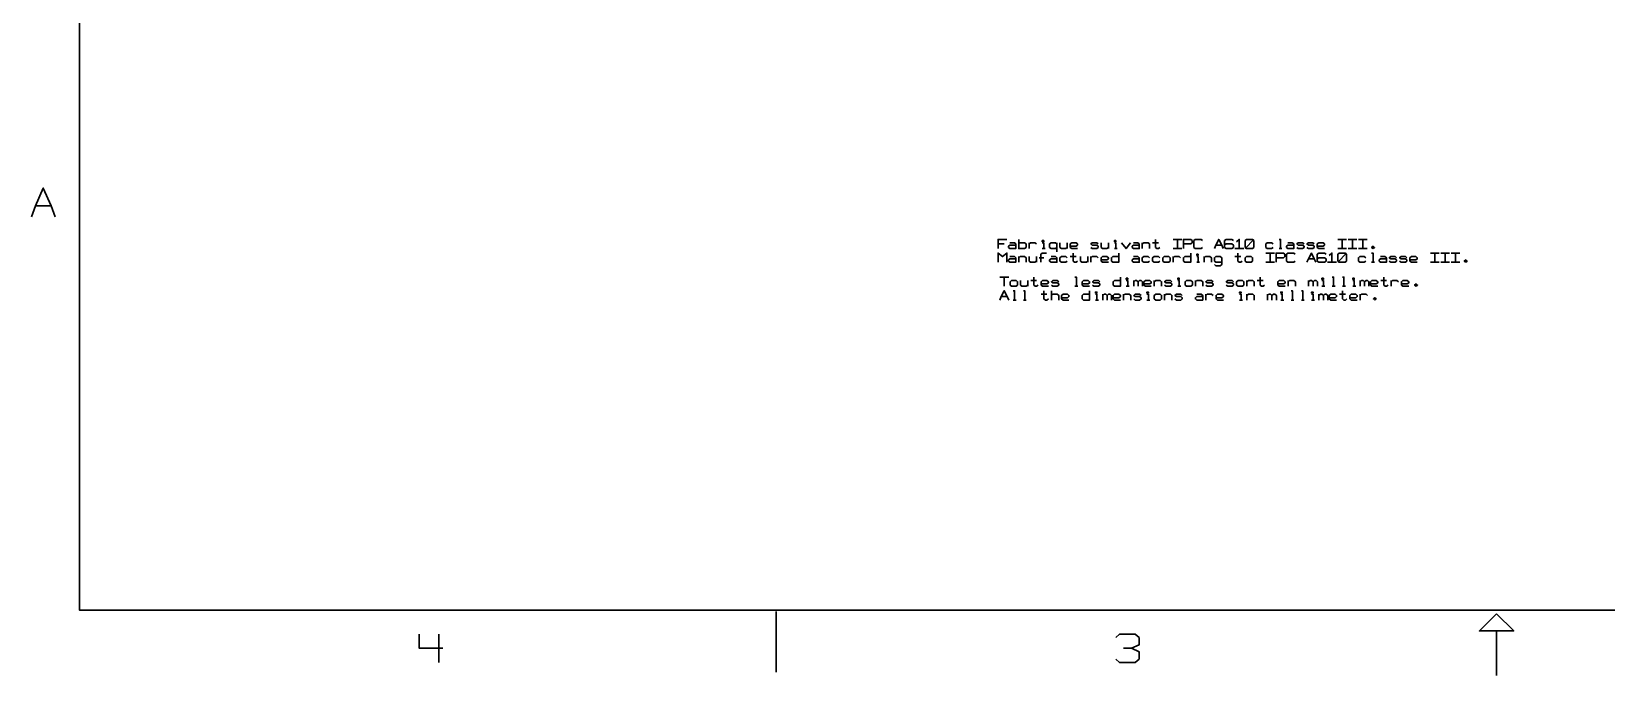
# Model space of a CAD drawing. Header units: millimetres. Extents: x 0 to 1189, y 35 to 806.
# Drawn here: x 7 to 639, y 35 to 294 of the extents above; entities that cross this region are included whole.
import ezdxf

# ---------------------------------------------------------------- set-up
doc = ezdxf.new("R2010")
doc.units = ezdxf.units.MM
doc.layers.add('Pen 1', color=7, linetype='Continuous')

msp = doc.modelspace()

# ---------------------------------------------------------------- linework, layer by layer
at = {"layer": 'Pen 1', "color": 7, "lineweight": 30}
for p, q in [((15.15, 223.73), (8.88, 223.73)), ((394.73, 208.48), (397.08, 208.48)), ((407.1, 206.65), (407.1, 208.95)), ((418.3, 205.27), (418.3, 208.95)), ((422.42, 206.65), (422.42, 208.95)), ((438.92, 206.65), (438.92, 208.95)), ((452.5, 206.65), (452.5, 208.95)), ((456.62, 208.95), (458.98, 208.95)), ((464.88, 210.32), (468.4, 210.32)), ((466.62, 210.32), (466.62, 206.65)), ((493.75, 206.65), (497.27, 210.32)), ((530.88, 210.32), (534.4, 210.32)), ((532.65, 210.32), (532.65, 206.65)), ((535, 210.32), (538.53, 210.32)), ((536.78, 210.32), (536.78, 206.65)), ((539.12, 210.32), (542.65, 210.32)), ((540.9, 210.32), (540.9, 206.65)), ((402.98, 201.15), (402.98, 203.45)), ((410.05, 201.15), (410.05, 203.45)), ((411.23, 202.98), (413, 202.98)), ((412.4, 206.65), (413.6, 206.65)), ((423.6, 203.45), (425.98, 203.45)), ((430.67, 201.15), (430.67, 203.45)), ((431.85, 201.15), (431.85, 203.45)), ((441.3, 206.65), (442.48, 206.65)), ((464.88, 206.65), (468.4, 206.65)), ((464.88, 201.15), (464.88, 203.45)), ((477.25, 201.15), (477.25, 203.45)), ((484.33, 208.02), (481.95, 208.02)), ((489.62, 206.65), (493.15, 206.65)), ((489.62, 203.45), (491.98, 203.45)), ((502, 204.82), (505.52, 204.82)), ((503.77, 204.82), (503.77, 201.15)), ((507.3, 206.65), (508.48, 206.65)), ((521.45, 202.52), (519.08, 202.52)), ((530.88, 206.65), (534.4, 206.65)), ((530.88, 201.15), (534.4, 204.82)), ((535, 206.65), (538.53, 206.65)), ((539.12, 206.65), (542.65, 206.65)), ((568, 204.82), (571.55, 204.82)), ((569.78, 204.82), (569.78, 201.15)), ((572.12, 204.82), (575.67, 204.82)), ((573.9, 204.82), (573.9, 201.15)), ((576.25, 204.82), (579.8, 204.82)), ((578.03, 204.82), (578.03, 201.15)), ((474.3, 201.15), (475.48, 201.15)), ((502, 201.15), (505.52, 201.15)), ((526.75, 201.15), (530.28, 201.15)), ((544.42, 201.15), (545.6, 201.15)), ((568, 201.15), (571.55, 201.15)), ((572.12, 201.15), (575.67, 201.15)), ((576.25, 201.15), (579.8, 201.15)), ((395.42, 195.2), (398.95, 195.2)), ((397.17, 195.2), (397.17, 191.52)), ((406.62, 191.52), (406.62, 193.82)), ((407.8, 193.82), (410.15, 193.82)), ((416.05, 186.02), (416.05, 189.7)), ((425.48, 191.52), (426.65, 191.52)), ((446.1, 191.52), (447.27, 191.52)), ((449.05, 191.52), (449.05, 193.82)), ((457.3, 191.52), (457.3, 193.82)), ((466.73, 191.52), (467.9, 191.52)), ((473.8, 191.52), (473.8, 193.82)), ((494.42, 191.52), (494.42, 193.82)), ((498.55, 193.82), (500.92, 193.82)), ((510.92, 191.52), (510.92, 193.82)), ((519.17, 191.52), (519.17, 193.82)), ((524.5, 191.52), (525.67, 191.52)), ((528.62, 191.52), (529.8, 191.52)), ((532.75, 191.52), (533.92, 191.52)), ((536.88, 191.52), (538.05, 191.52)), ((539.83, 191.52), (539.83, 193.82)), ((548.08, 193.82), (550.42, 193.82)), ((552.2, 191.52), (552.2, 193.82)), ((398.38, 187.4), (396, 187.4)), ((400.73, 186.02), (401.9, 186.02)), ((404.85, 186.02), (406.02, 186.02)), ((411.92, 188.32), (414.27, 188.32)), ((433.73, 186.02), (434.9, 186.02)), ((436.67, 186.02), (436.67, 188.32)), ((444.92, 186.02), (444.92, 188.32)), ((454.35, 186.02), (455.52, 186.02)), ((461.42, 186.02), (461.42, 188.32)), ((477.92, 186.02), (477.92, 188.32)), ((491.48, 186.02), (492.67, 186.02)), ((494.42, 186.02), (494.42, 188.32)), ((502.67, 186.02), (502.67, 188.32)), ((508, 186.02), (509.17, 186.02)), ((512.12, 186.02), (513.3, 186.02)), ((516.25, 186.02), (517.42, 186.02)), ((520.38, 186.02), (521.55, 186.02)), ((523.3, 186.02), (523.3, 188.32)), ((531.58, 188.32), (533.92, 188.32)), ((539.83, 186.02), (539.83, 188.32)), ((305.7, 36.85), (305.7, 61.08)), ((170.55, 52.1), (170.55, 40.65)), ((594.5, 35.47), (594.5, 53.35)), ((445, 46.38), (448.15, 46.38))]:
    msp.add_line(p, q, dxfattribs=at)
for points in [[(26.55, 776.72), (1162.45, 776.72), (1162.45, 61.62), (26.55, 61.62), (26.55, 776.72)], [(7.3, 219.43), (8.88, 223.73), (12, 230.88), (15.15, 223.73), (16.73, 219.43)], [(394.73, 206.65), (394.73, 210.32), (398.27, 210.32)], [(399.45, 208.95), (401.23, 208.95), (401.8, 208.48), (401.8, 206.65), (399.45, 206.65), (398.85, 207.1), (398.85, 207.57), (399.45, 208.02), (401.8, 208.02)], [(402.98, 208.95), (405.35, 208.95), (405.92, 208.48), (405.92, 207.1), (405.35, 206.65), (402.98, 206.65), (402.98, 210.32)], [(407.1, 208.48), (407.7, 208.95), (409.48, 208.95), (410.05, 208.48)], [(412.4, 209.4), (412.4, 209.85), (413, 209.85), (413, 209.4), (412.4, 209.4)], [(413, 206.65), (413, 208.95), (412.4, 208.95)], [(418.3, 208.48), (417.73, 208.95), (415.95, 208.95), (415.35, 208.48), (415.35, 207.1), (415.95, 206.65), (417.73, 206.65), (418.3, 207.1)], [(419.48, 208.95), (419.48, 207.1), (420.08, 206.65), (421.85, 206.65), (422.42, 207.1)], [(423.6, 207.57), (425.98, 207.57), (426.55, 208.02), (426.55, 208.48), (425.98, 208.95), (424.2, 208.95), (423.6, 208.48), (423.6, 207.1), (424.2, 206.65), (426.55, 206.65)], [(431.85, 207.1), (432.45, 206.65), (434.23, 206.65), (434.8, 207.1), (434.8, 207.57), (434.23, 208.02), (432.45, 208.02), (431.85, 208.48), (432.45, 208.95), (434.23, 208.95), (434.8, 208.48)], [(435.98, 208.95), (435.98, 207.1), (436.58, 206.65), (438.35, 206.65), (438.92, 207.1)], [(441.3, 209.4), (441.3, 209.85), (441.88, 209.85), (441.88, 209.4), (441.3, 209.4)], [(441.88, 206.65), (441.88, 208.95), (441.3, 208.95)], [(444.23, 208.95), (446, 206.65), (447.77, 208.95)], [(448.95, 208.95), (450.73, 208.95), (451.3, 208.48), (451.3, 206.65), (448.95, 206.65), (448.38, 207.1), (448.38, 207.57), (448.95, 208.02), (451.3, 208.02)], [(452.5, 208.48), (453.08, 208.95), (454.85, 208.95), (455.42, 208.48), (455.42, 206.65)], [(459.55, 207.1), (458.98, 206.65), (458.38, 206.65), (457.8, 207.1), (457.8, 210.32)], [(469, 206.65), (469, 210.32), (471.95, 210.32), (472.52, 209.85), (472.52, 208.95), (471.95, 208.48), (469, 208.48)], [(476.65, 207.1), (476.08, 206.65), (473.7, 206.65), (473.12, 207.1), (473.12, 209.85), (473.7, 210.32), (476.08, 210.32), (476.65, 209.85)], [(481.38, 206.65), (481.95, 208.02), (483.12, 210.32), (484.33, 208.02), (484.9, 206.65)], [(489.02, 209.85), (488.45, 210.32), (486.08, 210.32), (485.5, 209.85), (485.5, 207.1), (486.08, 206.65), (488.45, 206.65), (489.02, 207.1), (489.02, 208.02), (488.45, 208.48), (486.08, 208.48), (485.5, 208.02)], [(491.38, 206.65), (491.38, 210.32), (490.2, 209.4)], [(493.75, 207.1), (493.75, 209.85), (494.33, 210.32), (496.7, 210.32), (497.27, 209.85), (497.27, 207.1), (496.7, 206.65), (494.33, 206.65), (493.75, 207.1)], [(504.95, 207.1), (504.35, 206.65), (502.58, 206.65), (502, 207.1), (502, 208.48), (502.58, 208.95), (504.35, 208.95), (504.95, 208.48)], [(507.9, 206.65), (507.9, 210.32), (507.3, 210.32)], [(510.83, 208.95), (512.6, 208.95), (513.2, 208.48), (513.2, 206.65), (510.83, 206.65), (510.25, 207.1), (510.25, 207.57), (510.83, 208.02), (513.2, 208.02)], [(514.38, 207.1), (514.95, 206.65), (516.72, 206.65), (517.33, 207.1), (517.33, 207.57), (516.72, 208.02), (514.95, 208.02), (514.38, 208.48), (514.95, 208.95), (516.72, 208.95), (517.33, 208.48)], [(518.5, 207.1), (519.08, 206.65), (520.85, 206.65), (521.45, 207.1), (521.45, 207.57), (520.85, 208.02), (519.08, 208.02), (518.5, 208.48), (519.08, 208.95), (520.85, 208.95), (521.45, 208.48)], [(522.62, 207.57), (524.97, 207.57), (525.58, 208.02), (525.58, 208.48), (524.97, 208.95), (523.22, 208.95), (522.62, 208.48), (522.62, 207.1), (523.22, 206.65), (525.58, 206.65)], [(394.73, 201.15), (394.73, 204.82), (396.5, 203.45), (398.27, 204.82), (398.27, 201.15)], [(399.45, 203.45), (401.23, 203.45), (401.8, 202.98), (401.8, 201.15), (399.45, 201.15), (398.85, 201.6), (398.85, 202.07), (399.45, 202.52), (401.8, 202.52)], [(402.98, 202.98), (403.58, 203.45), (405.35, 203.45), (405.92, 202.98), (405.92, 201.15)], [(407.1, 203.45), (407.1, 201.6), (407.7, 201.15), (409.48, 201.15), (410.05, 201.6)], [(411.83, 201.15), (411.83, 204.35), (412.4, 204.82), (414.17, 204.82)], [(415.95, 203.45), (417.73, 203.45), (418.3, 202.98), (418.3, 201.15), (415.95, 201.15), (415.35, 201.6), (415.35, 202.07), (415.95, 202.52), (418.3, 202.52)], [(422.42, 201.6), (421.85, 201.15), (420.08, 201.15), (419.48, 201.6), (419.48, 202.98), (420.08, 203.45), (421.85, 203.45), (422.42, 202.98)], [(426.55, 201.6), (425.98, 201.15), (425.38, 201.15), (424.8, 201.6), (424.8, 204.82)], [(427.73, 203.45), (427.73, 201.6), (428.33, 201.15), (430.1, 201.15), (430.67, 201.6)], [(431.85, 202.98), (432.45, 203.45), (434.23, 203.45), (434.8, 202.98)], [(435.98, 202.07), (438.35, 202.07), (438.92, 202.52), (438.92, 202.98), (438.35, 203.45), (436.58, 203.45), (435.98, 202.98), (435.98, 201.6), (436.58, 201.15), (438.92, 201.15)], [(443.05, 203.45), (440.7, 203.45), (440.1, 202.98), (440.1, 201.6), (440.7, 201.15), (443.05, 201.15), (443.05, 204.82)], [(448.95, 203.45), (450.73, 203.45), (451.3, 202.98), (451.3, 201.15), (448.95, 201.15), (448.38, 201.6), (448.38, 202.07), (448.95, 202.52), (451.3, 202.52)], [(455.42, 201.6), (454.85, 201.15), (453.08, 201.15), (452.5, 201.6), (452.5, 202.98), (453.08, 203.45), (454.85, 203.45), (455.42, 202.98)], [(459.55, 201.6), (458.98, 201.15), (457.2, 201.15), (456.62, 201.6), (456.62, 202.98), (457.2, 203.45), (458.98, 203.45), (459.55, 202.98)], [(460.75, 201.6), (460.75, 202.98), (461.33, 203.45), (463.1, 203.45), (463.67, 202.98), (463.67, 201.6), (463.1, 201.15), (461.33, 201.15), (460.75, 201.6)], [(464.88, 202.98), (465.45, 203.45), (467.23, 203.45), (467.8, 202.98)], [(471.95, 203.45), (469.58, 203.45), (469, 202.98), (469, 201.6), (469.58, 201.15), (471.95, 201.15), (471.95, 204.82)], [(474.3, 203.9), (474.3, 204.35), (474.88, 204.35), (474.88, 203.9), (474.3, 203.9)], [(474.88, 201.15), (474.88, 203.45), (474.3, 203.45)], [(477.25, 202.98), (477.83, 203.45), (479.6, 203.45), (480.2, 202.98), (480.2, 201.15)], [(481.38, 200.23), (481.95, 199.77), (483.73, 199.77), (484.33, 200.23), (484.33, 202.98), (483.73, 203.45), (481.95, 203.45), (481.38, 202.98), (481.38, 201.6), (481.95, 201.15), (484.33, 201.15)], [(492.58, 201.6), (491.98, 201.15), (491.38, 201.15), (490.8, 201.6), (490.8, 204.82)], [(493.75, 201.6), (493.75, 202.98), (494.33, 203.45), (496.1, 203.45), (496.7, 202.98), (496.7, 201.6), (496.1, 201.15), (494.33, 201.15), (493.75, 201.6)], [(506.12, 201.15), (506.12, 204.82), (509.08, 204.82), (509.65, 204.35), (509.65, 203.45), (509.08, 202.98), (506.12, 202.98)], [(513.78, 201.6), (513.2, 201.15), (510.83, 201.15), (510.25, 201.6), (510.25, 204.35), (510.83, 204.82), (513.2, 204.82), (513.78, 204.35)], [(518.5, 201.15), (519.08, 202.52), (520.28, 204.82), (521.45, 202.52), (522.03, 201.15)], [(526.15, 204.35), (525.58, 204.82), (523.22, 204.82), (522.62, 204.35), (522.62, 201.6), (523.22, 201.15), (525.58, 201.15), (526.15, 201.6), (526.15, 202.52), (525.58, 202.98), (523.22, 202.98), (522.62, 202.52)], [(528.53, 201.15), (528.53, 204.82), (527.35, 203.9)], [(530.88, 201.6), (530.88, 204.35), (531.47, 204.82), (533.83, 204.82), (534.4, 204.35), (534.4, 201.6), (533.83, 201.15), (531.47, 201.15), (530.88, 201.6)], [(542.08, 201.6), (541.47, 201.15), (539.72, 201.15), (539.12, 201.6), (539.12, 202.98), (539.72, 203.45), (541.47, 203.45), (542.08, 202.98)], [(545.03, 206.65), (544.42, 207.1), (545.03, 207.57), (545.6, 207.1), (545.03, 206.65)], [(545.03, 201.15), (545.03, 204.82), (544.42, 204.82)], [(547.97, 203.45), (549.72, 203.45), (550.33, 202.98), (550.33, 201.15), (547.97, 201.15), (547.38, 201.6), (547.38, 202.07), (547.97, 202.52), (550.33, 202.52)], [(551.5, 201.6), (552.1, 201.15), (553.85, 201.15), (554.45, 201.6), (554.45, 202.07), (553.85, 202.52), (552.1, 202.52), (551.5, 202.98), (552.1, 203.45), (553.85, 203.45), (554.45, 202.98)], [(555.62, 201.6), (556.22, 201.15), (557.97, 201.15), (558.58, 201.6), (558.58, 202.07), (557.97, 202.52), (556.22, 202.52), (555.62, 202.98), (556.22, 203.45), (557.97, 203.45), (558.58, 202.98)], [(559.75, 202.07), (562.1, 202.07), (562.7, 202.52), (562.7, 202.98), (562.1, 203.45), (560.35, 203.45), (559.75, 202.98), (559.75, 201.6), (560.35, 201.15), (562.7, 201.15)], [(582.15, 201.15), (581.55, 201.6), (582.15, 202.07), (582.75, 201.6), (582.15, 201.15)], [(395.42, 186.02), (396, 187.4), (397.17, 189.7), (398.38, 187.4), (398.95, 186.02)], [(399.55, 191.98), (399.55, 193.35), (400.12, 193.82), (401.9, 193.82), (402.5, 193.35), (402.5, 191.98), (401.9, 191.52), (400.12, 191.52), (399.55, 191.98)], [(401.3, 186.02), (401.3, 189.7), (400.73, 189.7)], [(403.67, 193.82), (403.67, 191.98), (404.25, 191.52), (406.02, 191.52), (406.62, 191.98)], [(405.42, 186.02), (405.42, 189.7), (404.85, 189.7)], [(410.75, 191.98), (410.15, 191.52), (409.55, 191.52), (408.98, 191.98), (408.98, 195.2)], [(411.92, 192.45), (414.27, 192.45), (414.88, 192.9), (414.88, 193.35), (414.27, 193.82), (412.5, 193.82), (411.92, 193.35), (411.92, 191.98), (412.5, 191.52), (414.88, 191.52)], [(414.88, 186.48), (414.27, 186.02), (413.7, 186.02), (413.1, 186.48), (413.1, 189.7)], [(416.05, 191.98), (416.62, 191.52), (418.4, 191.52), (419, 191.98), (419, 192.45), (418.4, 192.9), (416.62, 192.9), (416.05, 193.35), (416.62, 193.82), (418.4, 193.82), (419, 193.35)], [(426.08, 191.52), (426.08, 195.2), (425.48, 195.2)], [(428.42, 192.45), (430.77, 192.45), (431.38, 192.9), (431.38, 193.35), (430.77, 193.82), (429, 193.82), (428.42, 193.35), (428.42, 191.98), (429, 191.52), (431.38, 191.52)], [(431.38, 188.32), (429, 188.32), (428.42, 187.85), (428.42, 186.48), (429, 186.02), (431.38, 186.02), (431.38, 189.7)], [(432.55, 191.98), (433.12, 191.52), (434.9, 191.52), (435.5, 191.98), (435.5, 192.45), (434.9, 192.9), (433.12, 192.9), (432.55, 193.35), (433.12, 193.82), (434.9, 193.82), (435.5, 193.35)], [(443.75, 193.82), (441.4, 193.82), (440.8, 193.35), (440.8, 191.98), (441.4, 191.52), (443.75, 191.52), (443.75, 195.2)], [(446.1, 194.27), (446.1, 194.73), (446.7, 194.73), (446.7, 194.27), (446.1, 194.27)], [(446.7, 191.52), (446.7, 193.82), (446.1, 193.82)], [(449.05, 193.35), (449.65, 193.82), (450.23, 193.82), (450.83, 193.35), (450.83, 191.52)], [(450.83, 193.35), (451.4, 193.82), (452, 193.82), (452.58, 193.35), (452.58, 191.52)], [(453.17, 192.45), (455.52, 192.45), (456.12, 192.9), (456.12, 193.35), (455.52, 193.82), (453.77, 193.82), (453.17, 193.35), (453.17, 191.98), (453.77, 191.52), (456.12, 191.52)], [(457.3, 193.35), (457.9, 193.82), (459.65, 193.82), (460.25, 193.35), (460.25, 191.52)], [(461.42, 191.98), (462.02, 191.52), (463.77, 191.52), (464.38, 191.98), (464.38, 192.45), (463.77, 192.9), (462.02, 192.9), (461.42, 193.35), (462.02, 193.82), (463.77, 193.82), (464.38, 193.35)], [(466.73, 194.27), (466.73, 194.73), (467.33, 194.73), (467.33, 194.27), (466.73, 194.27)], [(467.33, 191.52), (467.33, 193.82), (466.73, 193.82)], [(469.67, 191.98), (469.67, 193.35), (470.27, 193.82), (472.02, 193.82), (472.62, 193.35), (472.62, 191.98), (472.02, 191.52), (470.27, 191.52), (469.67, 191.98)], [(473.8, 193.35), (474.4, 193.82), (476.15, 193.82), (476.75, 193.35), (476.75, 191.52)], [(477.92, 191.98), (478.52, 191.52), (480.27, 191.52), (480.88, 191.98), (480.88, 192.45), (480.27, 192.9), (478.52, 192.9), (477.92, 193.35), (478.52, 193.82), (480.27, 193.82), (480.88, 193.35)], [(486.17, 191.98), (486.77, 191.52), (488.55, 191.52), (489.12, 191.98), (489.12, 192.45), (488.55, 192.9), (486.77, 192.9), (486.17, 193.35), (486.77, 193.82), (488.55, 193.82), (489.12, 193.35)], [(490.3, 191.98), (490.3, 193.35), (490.9, 193.82), (492.67, 193.82), (493.25, 193.35), (493.25, 191.98), (492.67, 191.52), (490.9, 191.52), (490.3, 191.98)], [(494.42, 193.35), (495.02, 193.82), (496.8, 193.82), (497.38, 193.35), (497.38, 191.52)], [(501.5, 191.98), (500.92, 191.52), (500.33, 191.52), (499.73, 191.98), (499.73, 195.2)], [(506.8, 192.45), (509.17, 192.45), (509.75, 192.9), (509.75, 193.35), (509.17, 193.82), (507.4, 193.82), (506.8, 193.35), (506.8, 191.98), (507.4, 191.52), (509.75, 191.52)], [(510.92, 193.35), (511.52, 193.82), (513.3, 193.82), (513.88, 193.35), (513.88, 191.52)], [(512.7, 186.02), (512.7, 189.7), (512.12, 189.7)], [(516.83, 186.02), (516.83, 189.7), (516.25, 189.7)], [(519.17, 193.35), (519.78, 193.82), (520.38, 193.82), (520.95, 193.35), (520.95, 191.52)], [(520.95, 193.35), (521.55, 193.82), (522.12, 193.82), (522.72, 193.35), (522.72, 191.52)], [(524.5, 194.27), (524.5, 194.73), (525.08, 194.73), (525.08, 194.27), (524.5, 194.27)], [(525.08, 191.52), (525.08, 193.82), (524.5, 193.82)], [(529.2, 191.52), (529.2, 195.2), (528.62, 195.2)], [(533.33, 191.52), (533.33, 195.2), (532.75, 195.2)], [(534.5, 186.48), (533.92, 186.02), (533.33, 186.02), (532.75, 186.48), (532.75, 189.7)], [(536.88, 194.27), (536.88, 194.73), (537.45, 194.73), (537.45, 194.27), (536.88, 194.27)], [(537.45, 191.52), (537.45, 193.82), (536.88, 193.82)], [(539.83, 193.35), (540.4, 193.82), (541, 193.82), (541.58, 193.35), (541.58, 191.52)], [(541.58, 193.35), (542.17, 193.82), (542.75, 193.82), (543.35, 193.35), (543.35, 191.52)], [(543.95, 192.45), (546.3, 192.45), (546.88, 192.9), (546.88, 193.35), (546.3, 193.82), (544.53, 193.82), (543.95, 193.35), (543.95, 191.98), (544.53, 191.52), (546.88, 191.52)], [(551, 191.98), (550.42, 191.52), (549.83, 191.52), (549.25, 191.98), (549.25, 195.2)], [(552.2, 193.35), (552.78, 193.82), (554.55, 193.82), (555.12, 193.35)], [(556.33, 192.45), (558.67, 192.45), (559.28, 192.9), (559.28, 193.35), (558.67, 193.82), (556.9, 193.82), (556.33, 193.35), (556.33, 191.98), (556.9, 191.52), (559.28, 191.52)], [(562.2, 191.52), (561.62, 191.98), (562.2, 192.45), (562.8, 191.98), (562.2, 191.52)], [(416.05, 187.85), (416.62, 188.32), (418.4, 188.32), (419, 187.85), (419, 186.02)], [(420.17, 186.95), (422.52, 186.95), (423.12, 187.4), (423.12, 187.85), (422.52, 188.32), (420.75, 188.32), (420.17, 187.85), (420.17, 186.48), (420.75, 186.02), (423.12, 186.02)], [(433.73, 188.77), (433.73, 189.23), (434.33, 189.23), (434.33, 188.77), (433.73, 188.77)], [(434.33, 186.02), (434.33, 188.32), (433.73, 188.32)], [(436.67, 187.85), (437.27, 188.32), (437.85, 188.32), (438.45, 187.85), (438.45, 186.02)], [(438.45, 187.85), (439.02, 188.32), (439.62, 188.32), (440.2, 187.85), (440.2, 186.02)], [(440.8, 186.95), (443.15, 186.95), (443.75, 187.4), (443.75, 187.85), (443.15, 188.32), (441.4, 188.32), (440.8, 187.85), (440.8, 186.48), (441.4, 186.02), (443.75, 186.02)], [(444.92, 187.85), (445.52, 188.32), (447.27, 188.32), (447.88, 187.85), (447.88, 186.02)], [(449.05, 186.48), (449.65, 186.02), (451.4, 186.02), (452, 186.48), (452, 186.95), (451.4, 187.4), (449.65, 187.4), (449.05, 187.85), (449.65, 188.32), (451.4, 188.32), (452, 187.85)], [(454.35, 188.77), (454.35, 189.23), (454.95, 189.23), (454.95, 188.77), (454.35, 188.77)], [(454.95, 186.02), (454.95, 188.32), (454.35, 188.32)], [(457.3, 186.48), (457.3, 187.85), (457.9, 188.32), (459.65, 188.32), (460.25, 187.85), (460.25, 186.48), (459.65, 186.02), (457.9, 186.02), (457.3, 186.48)], [(461.42, 187.85), (462.02, 188.32), (463.77, 188.32), (464.38, 187.85), (464.38, 186.02)], [(465.55, 186.48), (466.15, 186.02), (467.9, 186.02), (468.5, 186.48), (468.5, 186.95), (467.9, 187.4), (466.15, 187.4), (465.55, 187.85), (466.15, 188.32), (467.9, 188.32), (468.5, 187.85)], [(474.4, 188.32), (476.15, 188.32), (476.75, 187.85), (476.75, 186.02), (474.4, 186.02), (473.8, 186.48), (473.8, 186.95), (474.4, 187.4), (476.75, 187.4)], [(477.92, 187.85), (478.52, 188.32), (480.27, 188.32), (480.88, 187.85)], [(482.05, 186.95), (484.42, 186.95), (485, 187.4), (485, 187.85), (484.42, 188.32), (482.65, 188.32), (482.05, 187.85), (482.05, 186.48), (482.65, 186.02), (485, 186.02)], [(491.48, 188.77), (491.48, 189.23), (492.08, 189.23), (492.08, 188.77), (491.48, 188.77)], [(492.08, 186.02), (492.08, 188.32), (491.48, 188.32)], [(494.42, 187.85), (495.02, 188.32), (496.8, 188.32), (497.38, 187.85), (497.38, 186.02)], [(502.67, 187.85), (503.27, 188.32), (503.85, 188.32), (504.45, 187.85), (504.45, 186.02)], [(504.45, 187.85), (505.05, 188.32), (505.62, 188.32), (506.23, 187.85), (506.23, 186.02)], [(508, 188.77), (508, 189.23), (508.58, 189.23), (508.58, 188.77), (508, 188.77)], [(508.58, 186.02), (508.58, 188.32), (508, 188.32)], [(520.38, 188.77), (520.38, 189.23), (520.95, 189.23), (520.95, 188.77), (520.38, 188.77)], [(520.95, 186.02), (520.95, 188.32), (520.38, 188.32)], [(523.3, 187.85), (523.9, 188.32), (524.5, 188.32), (525.08, 187.85), (525.08, 186.02)], [(525.08, 187.85), (525.67, 188.32), (526.25, 188.32), (526.85, 187.85), (526.85, 186.02)], [(527.42, 186.95), (529.8, 186.95), (530.38, 187.4), (530.38, 187.85), (529.8, 188.32), (528.03, 188.32), (527.42, 187.85), (527.42, 186.48), (528.03, 186.02), (530.38, 186.02)], [(535.7, 186.95), (538.05, 186.95), (538.62, 187.4), (538.62, 187.85), (538.05, 188.32), (536.28, 188.32), (535.7, 187.85), (535.7, 186.48), (536.28, 186.02), (538.62, 186.02)], [(539.83, 187.85), (540.4, 188.32), (542.17, 188.32), (542.75, 187.85)], [(545.7, 186.02), (545.12, 186.48), (545.7, 186.95), (546.3, 186.48), (545.7, 186.02)], [(594.5, 60.25), (587.62, 53.35), (601.38, 53.35), (594.5, 60.25)], [(162.7, 52.1), (162.7, 46.38), (172.12, 46.38)], [(441.85, 50.67), (443.42, 52.1), (449.7, 52.1), (451.27, 50.67), (451.27, 47.8), (448.15, 46.38), (451.27, 44.95), (451.27, 42.08), (449.7, 40.65), (443.42, 40.65), (441.85, 42.08)]]:
    msp.add_lwpolyline(points, dxfattribs=at)

doc.saveas('drawing.dxf')
